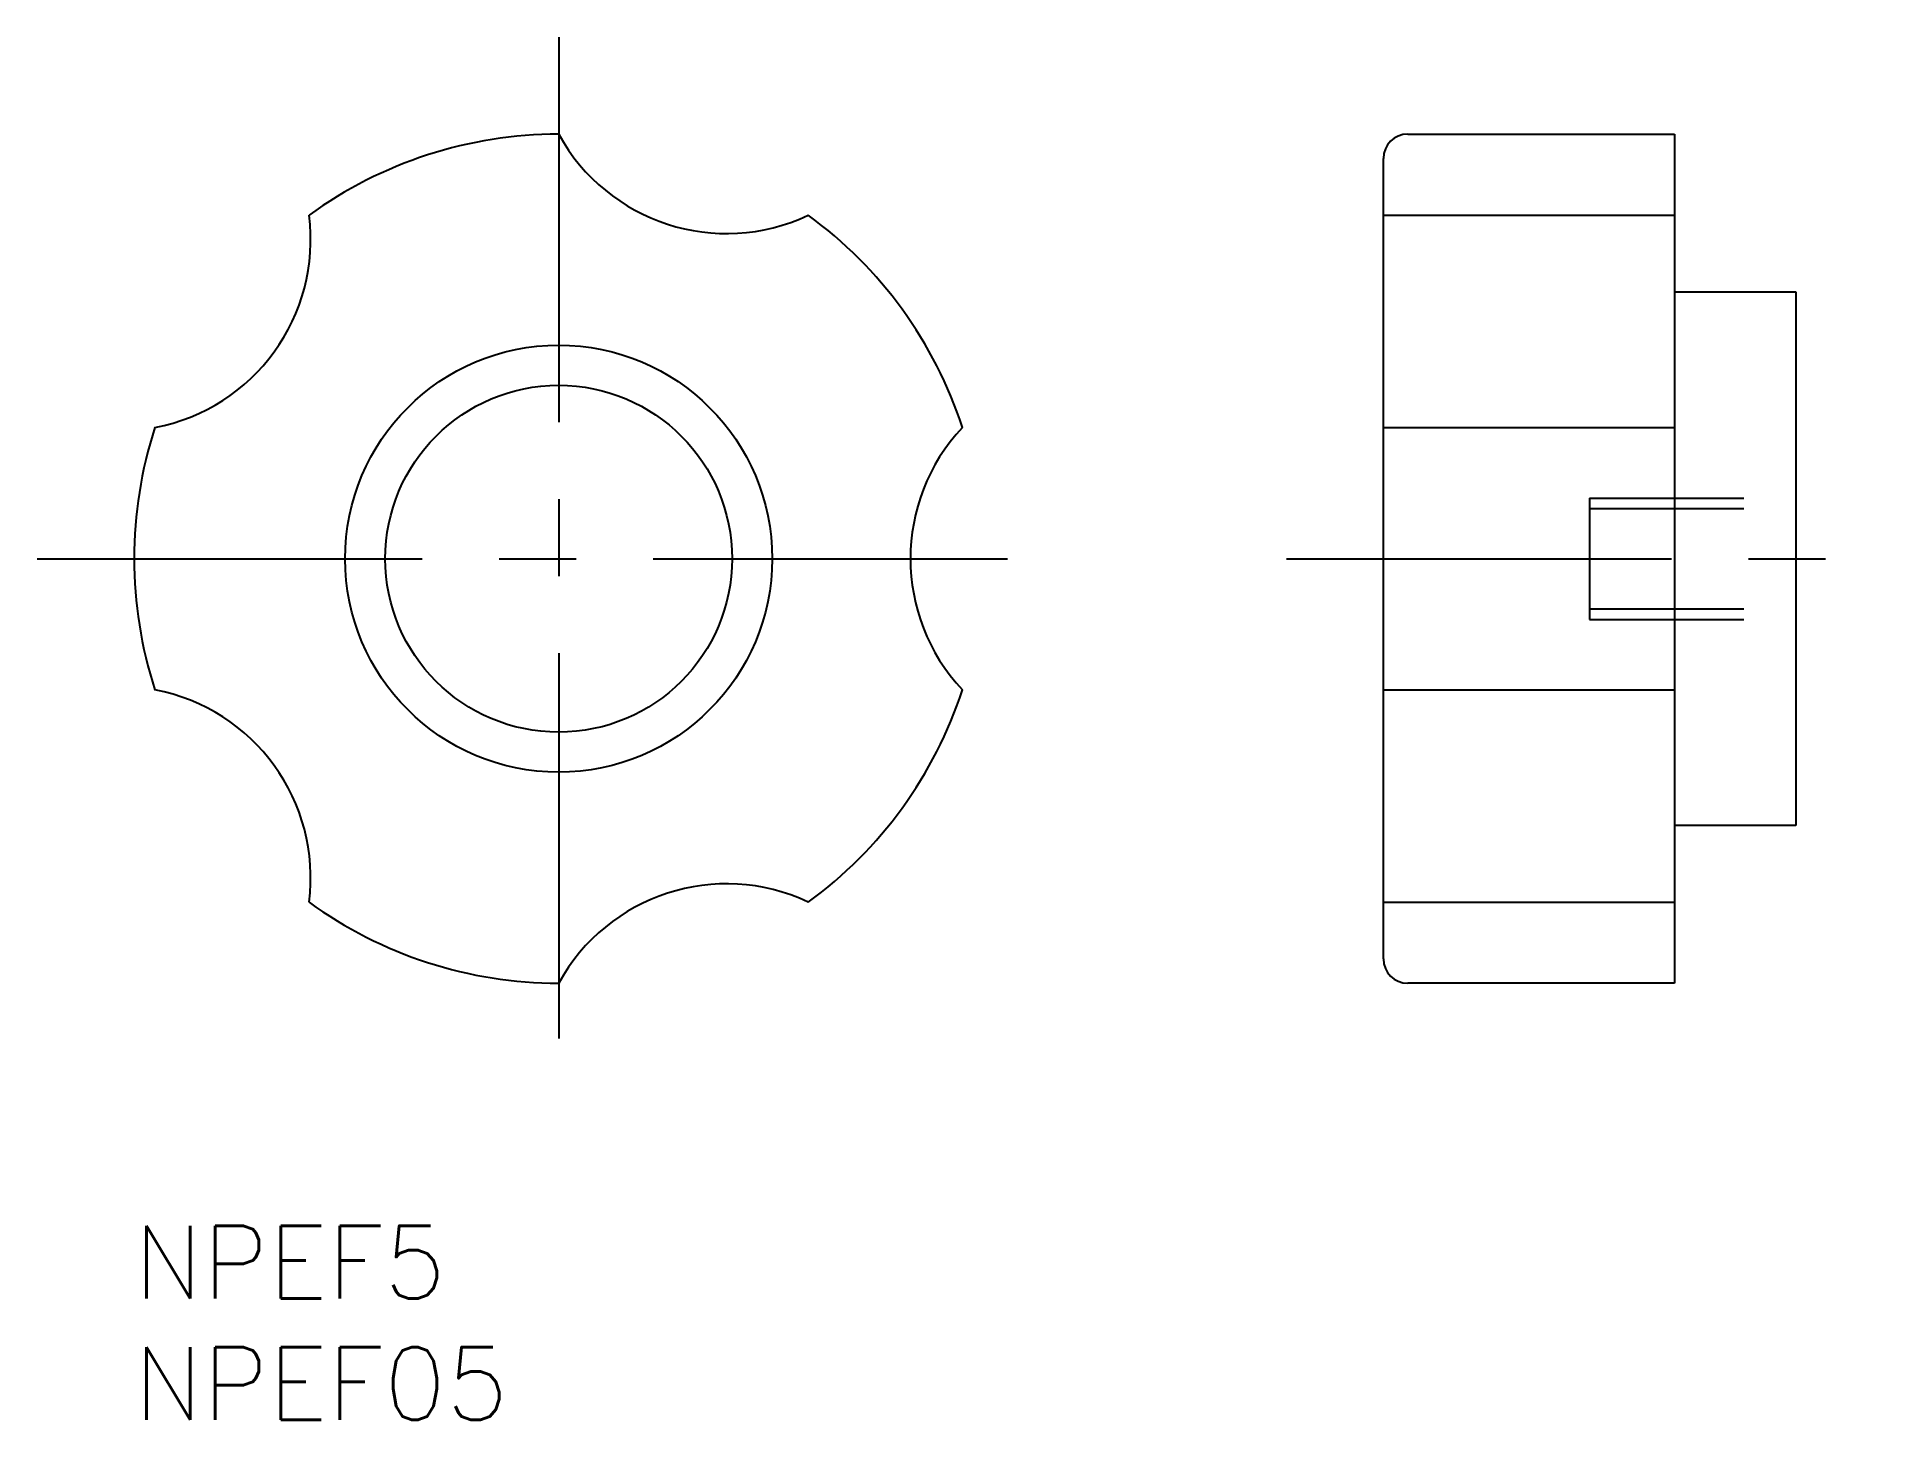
# Model space of a CAD drawing. Extents: x -4 to 72.5, y -8 to 49.
import ezdxf

# ---------------------------------------------------------------- set-up
doc = ezdxf.new("R2010")
doc.units = 0
doc.header["$LTSCALE"] = 0.5
doc.linetypes.add('CENTER', pattern=[50.8, 31.75, -6.35, 6.35, -6.35])
doc.linetypes.add('DASHED', pattern=[19.05, 12.7, -6.35])
for name, color, linetype in [('MSM_CENTER', 1, 'CENTER'), ('MSM_CONTINUOUS', 7, 'CONTINUOUS'), ('MSM_DASHED', 4, 'DASHED'), ('MSM_PART_NUMBER', 7, 'CONTINUOUS')]:
    doc.layers.add(name, color=color, linetype=linetype)
doc.styles.get("Standard").update_dxf_attribs({"font": 'txt.shx', "height": 2, "bigfont": 'bigfont.shx'})

# ---------------------------------------------------------------- blocks, each defined once
blk = doc.blocks.new('*U9')
at = {"layer": 'MSM_PART_NUMBER'}
blk.add_text('NPEF5', height=3, dxfattribs=at).set_placement((0, -3))
blk = doc.blocks.new('*U10')
at = {"layer": 'MSM_PART_NUMBER'}
blk.add_text('NPEF05', height=3, dxfattribs=at).set_placement((0, -8))

msp = doc.modelspace()

# ---------------------------------------------------------------- linework, layer by layer
at = {"layer": 'MSM_CENTER'}
for p, q in [((17.5, 49), (17.5, 6)), ((-4, 27.5), (36, 27.5)), ((47.5, 27.5), (72.5, 27.5))]:
    msp.add_line(p, q, dxfattribs=at)
at = {"layer": 'MSM_CONTINUOUS'}
for p, q in [((52.5, 45), (63.5, 45)), ((63.5, 45), (63.5, 10)), ((51.5, 11), (51.5, 44)), ((51.5, 41.658), (63.5, 41.658)), ((63.5, 38.5), (68.5, 38.5)), ((68.5, 38.5), (68.5, 16.5)), ((51.5, 32.908), (63.5, 32.908)), ((51.5, 22.092), (63.5, 22.092)), ((68.5, 16.5), (63.5, 16.5)), ((51.5, 13.342), (63.5, 13.342)), ((63.5, 10), (52.5, 10))]:
    msp.add_line(p, q, dxfattribs=at)
for radius in [8.8, 7.15]:
    msp.add_circle((17.5, 27.5), radius, dxfattribs=at)
for centre, radius, start, end in [((17.5, 27.5), 17.5, 90, 126), ((24.42, 48.797), 7.893, 208.75621, 295.24379), ((52.5, 44), 1, 90, 180), ((-0.617, 40.663), 7.893, 280.75621, 7.24379), ((17.5, 27.5), 17.5, 18, 54), ((17.5, 27.5), 17.5, 162, 198), ((39.893, 27.5), 7.893, 136.75621, 223.24379), ((-0.617, 14.337), 7.893, 352.75621, 79.24379), ((17.5, 27.5), 17.5, 306, 342), ((24.42, 6.203), 7.893, 64.75621, 151.24379), ((17.5, 27.5), 17.5, 234, 270), ((52.5, 11), 1, 180, 270)]:
    msp.add_arc(centre, radius, start, end, dxfattribs=at)
at = {"layer": 'MSM_DASHED'}
for p, q in [((60, 30), (68.5, 30)), ((60, 30), (60, 25)), ((60, 29.567), (68.5, 29.567)), ((60, 25.433), (68.5, 25.433)), ((60, 25), (68.5, 25))]:
    msp.add_line(p, q, dxfattribs=at)

# ---------------------------------------------------------------- block references
at = {"layer": 'MSM_CONTINUOUS'}
for name in ['*U9', '*U10']:
    msp.add_blockref(name, (0, 0), dxfattribs=at)

doc.saveas('drawing.dxf')
